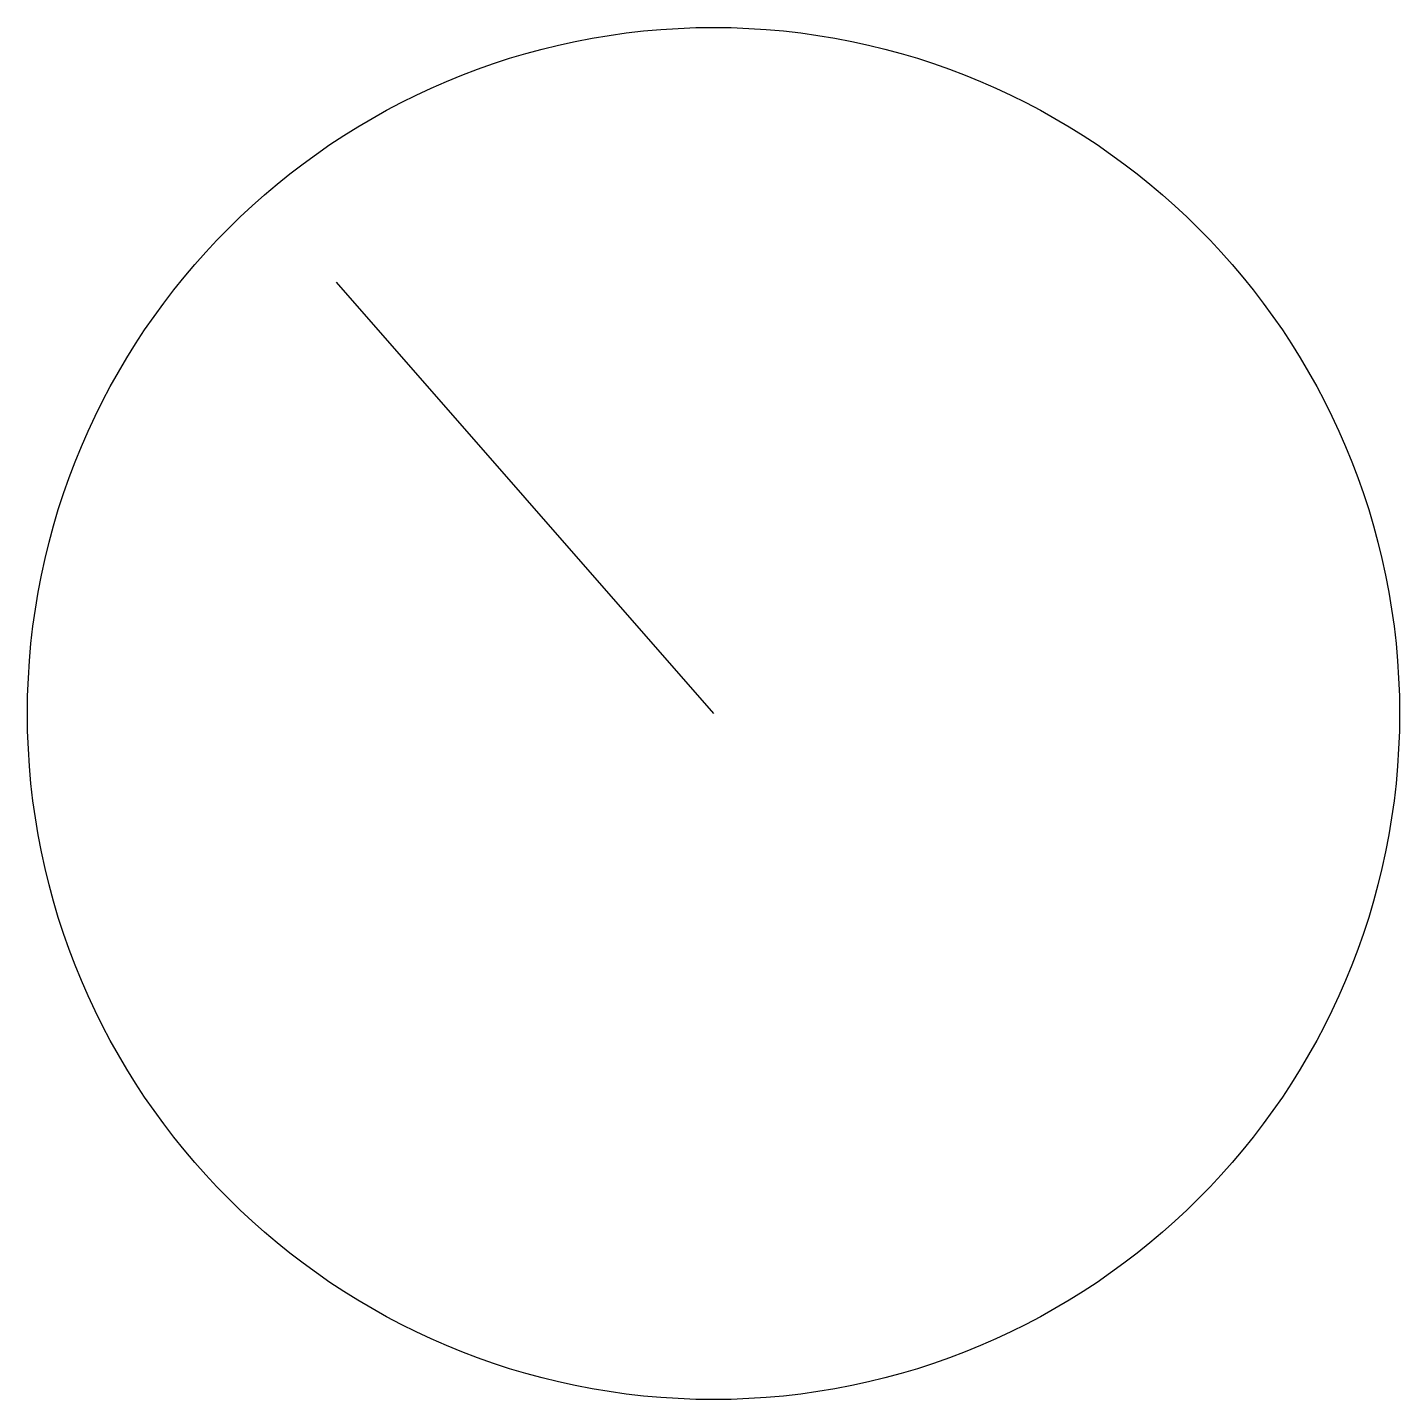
# Model space of a CAD drawing. Extents: x -6.3 to 21.7, y -22.8 to 5.2.
import ezdxf

# ---------------------------------------------------------------- set-up
doc = ezdxf.new("R2010")
doc.units = 0
doc.header["$MEASUREMENT"] = 0
doc.layers.get('0').update_dxf_attribs({"linetype": 'CONTINUOUS'})

# ---------------------------------------------------------------- blocks, each defined once
blk = doc.blocks.new('BLOCK_NAME_HERE')
at = {"elevation": -13}
blk.add_lwpolyline([(-19, 22), (-11.3, 13.2)], dxfattribs=at)
blk.add_circle((-11.3, 13.2, -22.9), 14)

msp = doc.modelspace()

# ---------------------------------------------------------------- block references
msp.add_blockref('BLOCK_NAME_HERE', (19, -22, 13))

doc.saveas('drawing.dxf')
